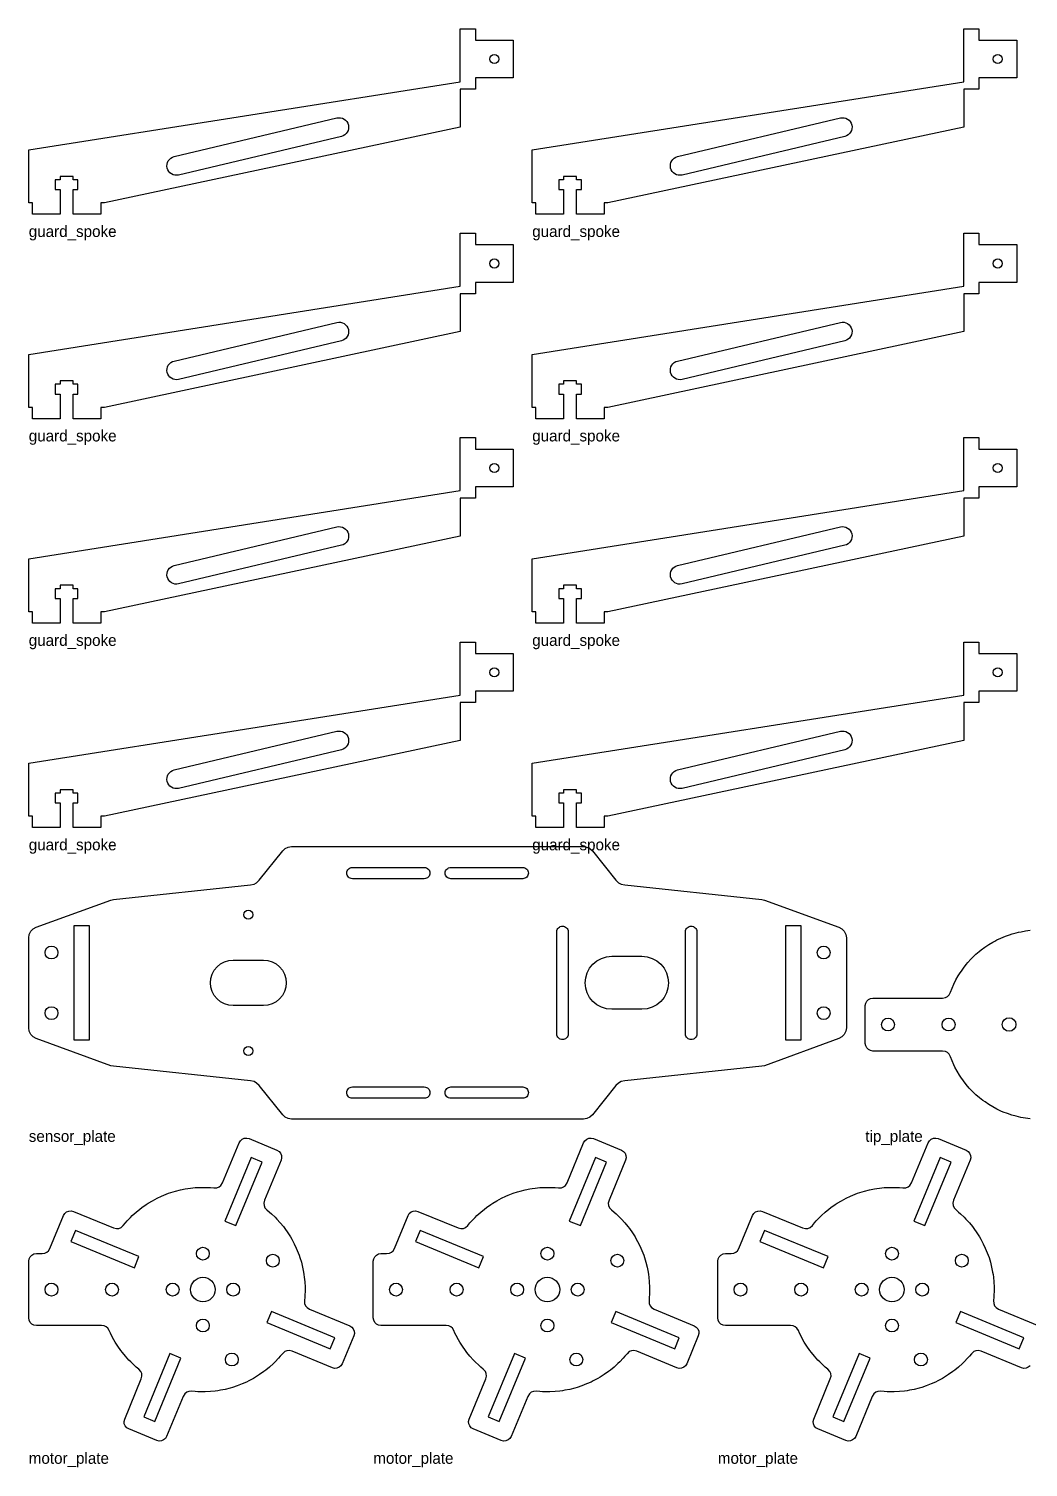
# Model space of a CAD drawing. Header units: millimetres. Extents: x 0 to 572, y -7 to 373.
# Drawn here: x 0 to 264, y -6.9 to 373 of the extents above; entities that cross this region are included whole.
import ezdxf

# ---------------------------------------------------------------- set-up
doc = ezdxf.new("R2010")
doc.units = ezdxf.units.MM
for name, color, linetype in [('CUT_INNER', 5, 'Continuous'), ('CUT_OUTER', 1, 'Continuous'), ('NOTES', 7, 'Continuous')]:
    doc.layers.add(name, color=color, linetype=linetype)

msp = doc.modelspace()

# ---------------------------------------------------------------- linework, layer by layer
at = {"layer": 'CUT_INNER'}
for points in [[(81.42, 349.47), (81.91, 349.53), (82.4, 349.5), (82.87, 349.38), (83.31, 349.16), (83.7, 348.87), (84.03, 348.5), (84.27, 348.08), (84.43, 347.61), (84.5, 347.13), (84.47, 346.64), (84.34, 346.16), (84.13, 345.72), (83.83, 345.33), (83.46, 345.01), (83.04, 344.76), (82.58, 344.6), (39.58, 334.4), (39.09, 334.34), (38.6, 334.37), (38.13, 334.49), (37.69, 334.71), (37.3, 335), (36.97, 335.37), (36.73, 335.8), (36.57, 336.26), (36.5, 336.74), (36.53, 337.23), (36.66, 337.71), (36.87, 338.15), (37.17, 338.54), (37.54, 338.86), (37.96, 339.11), (38.42, 339.27)], [(214.42, 349.47), (214.91, 349.53), (215.4, 349.5), (215.87, 349.38), (216.31, 349.16), (216.7, 348.87), (217.03, 348.5), (217.27, 348.08), (217.43, 347.61), (217.5, 347.13), (217.47, 346.64), (217.34, 346.16), (217.13, 345.72), (216.83, 345.33), (216.46, 345.01), (216.04, 344.76), (215.58, 344.6), (172.58, 334.4), (172.09, 334.34), (171.6, 334.37), (171.13, 334.49), (170.69, 334.71), (170.3, 335), (169.97, 335.37), (169.73, 335.8), (169.57, 336.26), (169.5, 336.74), (169.53, 337.23), (169.66, 337.71), (169.87, 338.15), (170.17, 338.54), (170.54, 338.86), (170.96, 339.11), (171.42, 339.27)], [(81.42, 295.47), (81.91, 295.53), (82.4, 295.5), (82.87, 295.38), (83.31, 295.16), (83.7, 294.87), (84.03, 294.5), (84.27, 294.08), (84.43, 293.61), (84.5, 293.13), (84.47, 292.64), (84.34, 292.16), (84.13, 291.72), (83.83, 291.33), (83.46, 291.01), (83.04, 290.76), (82.58, 290.6), (39.58, 280.4), (39.09, 280.34), (38.6, 280.37), (38.13, 280.49), (37.69, 280.71), (37.3, 281), (36.97, 281.37), (36.73, 281.8), (36.57, 282.26), (36.5, 282.74), (36.53, 283.23), (36.66, 283.71), (36.87, 284.15), (37.17, 284.54), (37.54, 284.86), (37.96, 285.11), (38.42, 285.27)], [(214.42, 295.47), (214.91, 295.53), (215.4, 295.5), (215.87, 295.38), (216.31, 295.16), (216.7, 294.87), (217.03, 294.5), (217.27, 294.08), (217.43, 293.61), (217.5, 293.13), (217.47, 292.64), (217.34, 292.16), (217.13, 291.72), (216.83, 291.33), (216.46, 291.01), (216.04, 290.76), (215.58, 290.6), (172.58, 280.4), (172.09, 280.34), (171.6, 280.37), (171.13, 280.49), (170.69, 280.71), (170.3, 281), (169.97, 281.37), (169.73, 281.8), (169.57, 282.26), (169.5, 282.74), (169.53, 283.23), (169.66, 283.71), (169.87, 284.15), (170.17, 284.54), (170.54, 284.86), (170.96, 285.11), (171.42, 285.27)], [(81.42, 241.47), (81.91, 241.53), (82.4, 241.5), (82.87, 241.38), (83.31, 241.16), (83.7, 240.87), (84.03, 240.5), (84.27, 240.08), (84.43, 239.61), (84.5, 239.13), (84.47, 238.64), (84.34, 238.16), (84.13, 237.72), (83.83, 237.33), (83.46, 237.01), (83.04, 236.76), (82.58, 236.6), (39.58, 226.4), (39.09, 226.34), (38.6, 226.37), (38.13, 226.49), (37.69, 226.71), (37.3, 227), (36.97, 227.37), (36.73, 227.8), (36.57, 228.26), (36.5, 228.74), (36.53, 229.23), (36.66, 229.71), (36.87, 230.15), (37.17, 230.54), (37.54, 230.86), (37.96, 231.11), (38.42, 231.27)], [(214.42, 241.47), (214.91, 241.53), (215.4, 241.5), (215.87, 241.38), (216.31, 241.16), (216.7, 240.87), (217.03, 240.5), (217.27, 240.08), (217.43, 239.61), (217.5, 239.13), (217.47, 238.64), (217.34, 238.16), (217.13, 237.72), (216.83, 237.33), (216.46, 237.01), (216.04, 236.76), (215.58, 236.6), (172.58, 226.4), (172.09, 226.34), (171.6, 226.37), (171.13, 226.49), (170.69, 226.71), (170.3, 227), (169.97, 227.37), (169.73, 227.8), (169.57, 228.26), (169.5, 228.74), (169.53, 229.23), (169.66, 229.71), (169.87, 230.15), (170.17, 230.54), (170.54, 230.86), (170.96, 231.11), (171.42, 231.27)], [(81.42, 187.47), (81.91, 187.53), (82.4, 187.5), (82.87, 187.38), (83.31, 187.16), (83.7, 186.87), (84.03, 186.5), (84.27, 186.08), (84.43, 185.61), (84.5, 185.13), (84.47, 184.64), (84.34, 184.16), (84.13, 183.72), (83.83, 183.33), (83.46, 183.01), (83.04, 182.76), (82.58, 182.6), (39.58, 172.4), (39.09, 172.34), (38.6, 172.37), (38.13, 172.49), (37.69, 172.71), (37.3, 173), (36.97, 173.37), (36.73, 173.8), (36.57, 174.26), (36.5, 174.74), (36.53, 175.23), (36.66, 175.71), (36.87, 176.15), (37.17, 176.54), (37.54, 176.86), (37.96, 177.11), (38.42, 177.27)], [(214.42, 187.47), (214.91, 187.53), (215.4, 187.5), (215.87, 187.38), (216.31, 187.16), (216.7, 186.87), (217.03, 186.5), (217.27, 186.08), (217.43, 185.61), (217.5, 185.13), (217.47, 184.64), (217.34, 184.16), (217.13, 183.72), (216.83, 183.33), (216.46, 183.01), (216.04, 182.76), (215.58, 182.6), (172.58, 172.4), (172.09, 172.34), (171.6, 172.37), (171.13, 172.49), (170.69, 172.71), (170.3, 173), (169.97, 173.37), (169.73, 173.8), (169.57, 174.26), (169.5, 174.74), (169.53, 175.23), (169.66, 175.71), (169.87, 176.15), (170.17, 176.54), (170.54, 176.86), (170.96, 177.11), (171.42, 177.27)], [(104.5, 151.54), (104.79, 151.51), (105.07, 151.42), (105.33, 151.28), (105.56, 151.1), (105.75, 150.87), (105.89, 150.61), (105.97, 150.33), (106, 150.04), (105.97, 149.74), (105.89, 149.46), (105.75, 149.2), (105.56, 148.97), (105.33, 148.79), (105.07, 148.65), (104.79, 148.56), (104.5, 148.54), (85.5, 148.54), (85.21, 148.56), (84.93, 148.65), (84.67, 148.79), (84.44, 148.97), (84.25, 149.2), (84.11, 149.46), (84.03, 149.74), (84, 150.04), (84.03, 150.33), (84.11, 150.61), (84.25, 150.87), (84.44, 151.1), (84.67, 151.28), (84.93, 151.42), (85.21, 151.51), (85.5, 151.54)], [(130.5, 151.54), (130.79, 151.51), (131.07, 151.42), (131.33, 151.28), (131.56, 151.1), (131.75, 150.87), (131.89, 150.61), (131.97, 150.33), (132, 150.04), (131.97, 149.74), (131.89, 149.46), (131.75, 149.2), (131.56, 148.97), (131.33, 148.79), (131.07, 148.65), (130.79, 148.56), (130.5, 148.54), (111.5, 148.54), (111.21, 148.56), (110.93, 148.65), (110.67, 148.79), (110.44, 148.97), (110.25, 149.2), (110.11, 149.46), (110.03, 149.74), (110, 150.04), (110.03, 150.33), (110.11, 150.61), (110.25, 150.87), (110.44, 151.1), (110.67, 151.28), (110.93, 151.42), (111.21, 151.51), (111.5, 151.54)], [(16.08, 105.96), (16.08, 136.11), (11.92, 136.11), (11.92, 105.96)], [(139.5, 134.54), (139.53, 134.83), (139.61, 135.11), (139.75, 135.37), (139.94, 135.6), (140.17, 135.78), (140.43, 135.92), (140.71, 136.01), (141, 136.04), (141.29, 136.01), (141.57, 135.92), (141.83, 135.78), (142.06, 135.6), (142.25, 135.37), (142.39, 135.11), (142.47, 134.83), (142.5, 134.54), (142.5, 107.54), (142.47, 107.24), (142.39, 106.96), (142.25, 106.7), (142.06, 106.47), (141.83, 106.29), (141.57, 106.15), (141.29, 106.06), (141, 106.04), (140.71, 106.06), (140.43, 106.15), (140.17, 106.29), (139.94, 106.47), (139.75, 106.7), (139.61, 106.96), (139.53, 107.24), (139.5, 107.54)], [(173.5, 134.54), (173.53, 134.83), (173.61, 135.11), (173.75, 135.37), (173.94, 135.6), (174.17, 135.78), (174.43, 135.92), (174.71, 136.01), (175, 136.04), (175.29, 136.01), (175.57, 135.92), (175.83, 135.78), (176.06, 135.6), (176.25, 135.37), (176.39, 135.11), (176.47, 134.83), (176.5, 134.54), (176.5, 107.54), (176.47, 107.24), (176.39, 106.96), (176.25, 106.7), (176.06, 106.47), (175.83, 106.29), (175.57, 106.15), (175.29, 106.06), (175, 106.04), (174.71, 106.06), (174.43, 106.15), (174.17, 106.29), (173.94, 106.47), (173.75, 106.7), (173.61, 106.96), (173.53, 107.24), (173.5, 107.54)], [(204.07, 105.96), (204.07, 136.11), (199.93, 136.11), (199.93, 105.96)], [(62, 127.04), (63.17, 126.92), (64.3, 126.58), (65.33, 126.02), (66.24, 125.28), (66.99, 124.37), (67.54, 123.33), (67.88, 122.21), (68, 121.04), (67.88, 119.87), (67.54, 118.74), (66.99, 117.7), (66.24, 116.79), (65.33, 116.05), (64.3, 115.49), (63.17, 115.15), (62, 115.04), (54, 115.04), (52.83, 115.15), (51.7, 115.49), (50.67, 116.05), (49.76, 116.79), (49.01, 117.7), (48.46, 118.74), (48.12, 119.87), (48, 121.04), (48.12, 122.21), (48.46, 123.33), (49.01, 124.37), (49.76, 125.28), (50.67, 126.02), (51.7, 126.58), (52.83, 126.92), (54, 127.04)], [(162, 128.04), (163.37, 127.9), (164.68, 127.5), (165.89, 126.86), (166.95, 125.99), (167.82, 124.92), (168.47, 123.71), (168.87, 122.4), (169, 121.04), (168.87, 119.67), (168.47, 118.36), (167.82, 117.15), (166.95, 116.09), (165.89, 115.22), (164.68, 114.57), (163.37, 114.17), (162, 114.04), (154, 114.04), (152.63, 114.17), (151.32, 114.57), (150.11, 115.22), (149.05, 116.09), (148.18, 117.15), (147.53, 118.36), (147.13, 119.67), (147, 121.04), (147.13, 122.4), (147.53, 123.71), (148.18, 124.92), (149.05, 125.99), (150.11, 126.86), (151.32, 127.5), (152.63, 127.9), (154, 128.04)], [(104.5, 93.54), (104.79, 93.51), (105.07, 93.42), (105.33, 93.28), (105.56, 93.1), (105.75, 92.87), (105.89, 92.61), (105.97, 92.33), (106, 92.04), (105.97, 91.74), (105.89, 91.46), (105.75, 91.2), (105.56, 90.97), (105.33, 90.79), (105.07, 90.65), (104.79, 90.56), (104.5, 90.54), (85.5, 90.54), (85.21, 90.56), (84.93, 90.65), (84.67, 90.79), (84.44, 90.97), (84.25, 91.2), (84.11, 91.46), (84.03, 91.74), (84, 92.04), (84.03, 92.33), (84.11, 92.61), (84.25, 92.87), (84.44, 93.1), (84.67, 93.28), (84.93, 93.42), (85.21, 93.51), (85.5, 93.54)], [(130.5, 93.54), (130.79, 93.51), (131.07, 93.42), (131.33, 93.28), (131.56, 93.1), (131.75, 92.87), (131.89, 92.61), (131.97, 92.33), (132, 92.04), (131.97, 91.74), (131.89, 91.46), (131.75, 91.2), (131.56, 90.97), (131.33, 90.79), (131.07, 90.65), (130.79, 90.56), (130.5, 90.54), (111.5, 90.54), (111.21, 90.56), (110.93, 90.65), (110.67, 90.79), (110.44, 90.97), (110.25, 91.2), (110.11, 91.46), (110.03, 91.74), (110, 92.04), (110.03, 92.33), (110.11, 92.61), (110.25, 92.87), (110.44, 93.1), (110.67, 93.28), (110.93, 93.42), (111.21, 93.51), (111.5, 93.54)], [(61.64, 73.67), (58.73, 74.87), (51.79, 58.1), (54.7, 56.9)], [(152.66, 73.67), (149.75, 74.87), (142.8, 58.1), (145.72, 56.9)], [(243.68, 73.67), (240.77, 74.87), (233.82, 58.1), (236.73, 56.9)], [(12.35, 55.66), (11.14, 52.75), (27.91, 45.8), (29.12, 48.72)], [(103.37, 55.66), (102.16, 52.75), (118.93, 45.8), (120.14, 48.72)], [(194.39, 55.66), (193.18, 52.75), (209.95, 45.8), (211.15, 48.72)], [(79.65, 24.37), (80.86, 27.28), (64.09, 34.23), (62.88, 31.32)], [(170.67, 24.37), (171.87, 27.28), (155.1, 34.23), (153.9, 31.32)], [(261.69, 24.37), (262.89, 27.28), (246.12, 34.23), (244.92, 31.32)], [(30.36, 6.37), (33.27, 5.16), (40.21, 21.93), (37.3, 23.14)], [(121.37, 6.37), (124.28, 5.16), (131.23, 21.93), (128.32, 23.14)], [(212.39, 6.37), (215.3, 5.16), (222.25, 21.93), (219.34, 23.14)]]:
    msp.add_lwpolyline(points, close=True, dxfattribs=at)
for centre, radius in [((123, 365.04), 1.2), ((256, 365.04), 1.2), ((123, 311.04), 1.2), ((256, 311.04), 1.2), ((123, 257.04), 1.2), ((256, 257.04), 1.2), ((123, 203.04), 1.2), ((256, 203.04), 1.2), ((58, 139.04), 1.2), ((6, 129.04), 1.7), ((210, 129.04), 1.7), ((6, 113.04), 1.7), ((210, 113.04), 1.7), ((227, 110.03), 1.7), ((243, 110.03), 1.7), ((259, 110.03), 1.8), ((58, 103.04), 1.2), ((46, 49.52), 1.7), ((137.02, 49.52), 1.7), ((228.04, 49.52), 1.7), ((64.48, 47.67), 1.7), ((155.5, 47.67), 1.7), ((246.51, 47.67), 1.7), ((46, 40.02), 3.25), ((137.02, 40.02), 3.25), ((228.04, 40.02), 3.25), ((6, 40.02), 1.7), ((22, 40.02), 1.7), ((38, 40.02), 1.7), ((54, 40.02), 1.7), ((97.02, 40.02), 1.7), ((113.02, 40.02), 1.7), ((129.02, 40.02), 1.7), ((145.02, 40.02), 1.7), ((188.04, 40.02), 1.7), ((204.04, 40.02), 1.7), ((220.04, 40.02), 1.7), ((236.04, 40.02), 1.7), ((46, 30.52), 1.7), ((137.02, 30.52), 1.7), ((228.04, 30.52), 1.7), ((53.65, 21.54), 1.7), ((144.67, 21.54), 1.7), ((235.69, 21.54), 1.7)]:
    msp.add_circle(centre, radius, dxfattribs=at)
at = {"layer": 'CUT_OUTER'}
for points in [[(11.7, 324.04), (11.7, 330.54), (13, 330.54), (13, 333.14), (11.7, 333.14), (11.7, 334.04), (8.3, 334.04), (8.3, 333.14), (7, 333.14), (7, 330.54), (8.3, 330.54), (8.3, 324.04), (1, 324.04), (1, 327.04), (0, 327.04), (0, 341.04), (114, 359.04), (114, 373.04), (118, 373.04), (118, 370.04), (128, 370.04), (128, 360.04), (118, 360.04), (118, 357.04), (114, 357.04), (114, 347.04), (20, 327.04), (19, 327.04), (19, 324.04)], [(144.7, 324.04), (144.7, 330.54), (146, 330.54), (146, 333.14), (144.7, 333.14), (144.7, 334.04), (141.3, 334.04), (141.3, 333.14), (140, 333.14), (140, 330.54), (141.3, 330.54), (141.3, 324.04), (134, 324.04), (134, 327.04), (133, 327.04), (133, 341.04), (247, 359.04), (247, 373.04), (251, 373.04), (251, 370.04), (261, 370.04), (261, 360.04), (251, 360.04), (251, 357.04), (247, 357.04), (247, 347.04), (153, 327.04), (152, 327.04), (152, 324.04)], [(11.7, 270.04), (11.7, 276.54), (13, 276.54), (13, 279.14), (11.7, 279.14), (11.7, 280.04), (8.3, 280.04), (8.3, 279.14), (7, 279.14), (7, 276.54), (8.3, 276.54), (8.3, 270.04), (1, 270.04), (1, 273.04), (0, 273.04), (0, 287.04), (114, 305.04), (114, 319.04), (118, 319.04), (118, 316.04), (128, 316.04), (128, 306.04), (118, 306.04), (118, 303.04), (114, 303.04), (114, 293.04), (20, 273.04), (19, 273.04), (19, 270.04)], [(144.7, 270.04), (144.7, 276.54), (146, 276.54), (146, 279.14), (144.7, 279.14), (144.7, 280.04), (141.3, 280.04), (141.3, 279.14), (140, 279.14), (140, 276.54), (141.3, 276.54), (141.3, 270.04), (134, 270.04), (134, 273.04), (133, 273.04), (133, 287.04), (247, 305.04), (247, 319.04), (251, 319.04), (251, 316.04), (261, 316.04), (261, 306.04), (251, 306.04), (251, 303.04), (247, 303.04), (247, 293.04), (153, 273.04), (152, 273.04), (152, 270.04)], [(11.7, 216.04), (11.7, 222.54), (13, 222.54), (13, 225.14), (11.7, 225.14), (11.7, 226.04), (8.3, 226.04), (8.3, 225.14), (7, 225.14), (7, 222.54), (8.3, 222.54), (8.3, 216.04), (1, 216.04), (1, 219.04), (0, 219.04), (0, 233.04), (114, 251.04), (114, 265.04), (118, 265.04), (118, 262.04), (128, 262.04), (128, 252.04), (118, 252.04), (118, 249.04), (114, 249.04), (114, 239.04), (20, 219.04), (19, 219.04), (19, 216.04)], [(144.7, 216.04), (144.7, 222.54), (146, 222.54), (146, 225.14), (144.7, 225.14), (144.7, 226.04), (141.3, 226.04), (141.3, 225.14), (140, 225.14), (140, 222.54), (141.3, 222.54), (141.3, 216.04), (134, 216.04), (134, 219.04), (133, 219.04), (133, 233.04), (247, 251.04), (247, 265.04), (251, 265.04), (251, 262.04), (261, 262.04), (261, 252.04), (251, 252.04), (251, 249.04), (247, 249.04), (247, 239.04), (153, 219.04), (152, 219.04), (152, 216.04)], [(11.7, 162.04), (11.7, 168.54), (13, 168.54), (13, 171.14), (11.7, 171.14), (11.7, 172.04), (8.3, 172.04), (8.3, 171.14), (7, 171.14), (7, 168.54), (8.3, 168.54), (8.3, 162.04), (1, 162.04), (1, 165.04), (0, 165.04), (0, 179.04), (114, 197.04), (114, 211.04), (118, 211.04), (118, 208.04), (128, 208.04), (128, 198.04), (118, 198.04), (118, 195.04), (114, 195.04), (114, 185.04), (20, 165.04), (19, 165.04), (19, 162.04)], [(144.7, 162.04), (144.7, 168.54), (146, 168.54), (146, 171.14), (144.7, 171.14), (144.7, 172.04), (141.3, 172.04), (141.3, 171.14), (140, 171.14), (140, 168.54), (141.3, 168.54), (141.3, 162.04), (134, 162.04), (134, 165.04), (133, 165.04), (133, 179.04), (247, 197.04), (247, 211.04), (251, 211.04), (251, 208.04), (261, 208.04), (261, 198.04), (251, 198.04), (251, 195.04), (247, 195.04), (247, 185.04), (153, 165.04), (152, 165.04), (152, 162.04)], [(0, 132.93), (0.14, 133.84), (0.54, 134.66), (1.17, 135.31), (1.97, 135.75), (21.65, 142.91), (22.37, 143.07), (58.55, 146.88), (59.51, 147.11), (60.19, 147.49), (60.9, 148.17), (67.1, 155.91), (67.75, 156.52), (68.56, 156.9), (69.44, 157.04), (146.56, 157.04), (147.44, 156.9), (148.25, 156.52), (148.9, 155.91), (155.09, 148.17), (155.8, 147.49), (156.49, 147.12), (157.44, 146.89), (193.63, 143.07), (194.35, 142.91), (214.03, 135.75), (214.83, 135.31), (215.46, 134.66), (215.86, 133.84), (216, 132.93), (216, 109.14), (215.86, 108.23), (215.46, 107.42), (214.83, 106.76), (214.03, 106.32), (194.35, 99.16), (193.63, 99), (157.45, 95.19), (156.49, 94.96), (155.81, 94.58), (155.1, 93.9), (148.9, 86.16), (148.25, 85.55), (147.44, 85.17), (146.56, 85.04), (69.44, 85.04), (68.56, 85.17), (67.75, 85.56), (67.1, 86.16), (60.91, 93.9), (60.2, 94.58), (59.51, 94.95), (58.56, 95.18), (22.37, 99), (21.65, 99.16), (1.97, 106.32), (1.17, 106.76), (0.54, 107.42), (0.14, 108.23), (0, 109.14)], [(2, 30.52), (1.38, 30.62), (0.82, 30.9), (0.38, 31.34), (0.1, 31.9), (0, 32.52), (0, 47.52), (0.1, 48.14), (0.38, 48.69), (0.82, 49.14), (1.38, 49.42), (2, 49.52), (3.53, 49.52), (4.25, 49.62), (4.78, 49.87), (5.21, 50.26), (5.58, 50.89), (9.19, 59.59), (9.52, 60.13), (9.99, 60.53), (10.57, 60.77), (11.19, 60.82), (11.8, 60.68), (22.4, 56.29), (23.17, 56.11), (23.8, 56.16), (24.38, 56.42), (24.97, 56.95), (25.54, 57.63), (26.01, 58.17), (26.89, 59.09), (27.36, 59.56), (28.38, 60.48), (29.37, 61.29), (29.9, 61.69), (31.02, 62.48), (31.58, 62.84), (32.67, 63.5), (33.88, 64.15), (35.04, 64.69), (35.64, 64.95), (36.93, 65.45), (38.14, 65.85), (38.78, 66.03), (40.11, 66.37), (41.36, 66.62), (42.01, 66.72), (42.72, 66.82), (43.99, 66.94), (45.36, 67.01), (46.64, 67.01), (47.3, 66.99), (48.01, 66.94), (48.89, 66.86), (49.69, 66.9), (50.28, 67.13), (50.77, 67.54), (51.18, 68.21), (55.57, 78.81), (55.9, 79.34), (56.38, 79.75), (56.95, 79.99), (57.58, 80.04), (58.19, 79.89), (65.58, 76.83), (66.11, 76.5), (66.52, 76.03), (66.76, 75.45), (66.81, 74.82), (66.66, 74.21), (62.27, 63.62), (62.09, 62.85), (62.15, 62.22), (62.4, 61.64), (62.93, 61.05), (63.62, 60.48), (64.15, 60.01), (65.07, 59.13), (65.54, 58.65), (66.46, 57.63), (67.27, 56.65), (67.67, 56.12), (68.46, 55), (69.15, 53.92), (69.48, 53.35), (70.13, 52.14), (70.67, 50.98), (70.94, 50.37), (71.43, 49.09), (71.64, 48.46), (72.02, 47.24), (72.35, 45.91), (72.6, 44.66), (72.7, 44), (72.8, 43.3), (72.92, 42.03), (72.99, 40.66), (72.99, 39.38), (72.97, 38.72), (72.92, 38.01), (72.84, 37.12), (72.88, 36.33), (73.11, 35.74), (73.52, 35.25), (74.2, 34.83), (84.79, 30.45), (85.32, 30.12), (85.73, 29.64), (85.97, 29.06), (86.02, 28.44), (85.87, 27.83), (82.81, 20.44), (82.48, 19.91), (82.01, 19.5), (81.43, 19.26), (80.81, 19.21), (80.2, 19.36), (69.6, 23.75), (68.83, 23.93), (68.2, 23.87), (67.62, 23.62), (67.03, 23.08), (66.46, 22.4), (65.99, 21.87), (65.11, 20.94), (64.64, 20.48), (63.62, 19.56), (62.63, 18.75), (62.1, 18.35), (60.98, 17.55), (59.9, 16.87), (59.33, 16.54), (58.12, 15.89), (57.52, 15.6), (56.36, 15.08), (55.07, 14.59), (53.86, 14.19), (53.22, 14), (51.89, 13.67), (50.64, 13.42), (49.99, 13.31), (49.28, 13.22), (48.01, 13.09), (46.64, 13.03), (45.36, 13.03), (44.7, 13.05), (43.99, 13.09), (43.11, 13.18), (42.31, 13.14), (41.72, 12.9), (41.23, 12.5), (40.82, 11.82), (36.43, 1.23), (36.1, 0.69), (35.62, 0.29), (35.05, 0.05), (34.42, 0), (33.81, 0.15), (26.42, 3.21), (25.89, 3.53), (25.48, 4.01), (25.24, 4.59), (25.19, 5.21), (25.34, 5.82), (29.73, 16.41), (29.91, 17.19), (29.85, 17.82), (29.6, 18.4), (29.07, 18.99), (28.38, 19.56), (27.85, 20.03), (26.93, 20.91), (26.46, 21.38), (25.54, 22.4), (24.73, 23.39), (24.33, 23.91), (23.54, 25.04), (22.83, 26.16), (22.5, 26.73), (21.89, 27.86), (21.58, 28.5), (21.28, 29.17), (20.9, 29.79), (20.47, 30.17), (19.95, 30.41), (19.23, 30.52)], [(93.02, 30.52), (92.4, 30.62), (91.84, 30.9), (91.4, 31.34), (91.12, 31.9), (91.02, 32.52), (91.02, 47.52), (91.12, 48.14), (91.4, 48.69), (91.84, 49.14), (92.4, 49.42), (93.02, 49.52), (94.55, 49.52), (95.27, 49.62), (95.8, 49.87), (96.23, 50.26), (96.6, 50.89), (100.21, 59.59), (100.53, 60.13), (101.01, 60.53), (101.59, 60.77), (102.21, 60.82), (102.82, 60.68), (113.41, 56.29), (114.19, 56.11), (114.82, 56.16), (115.4, 56.42), (115.99, 56.95), (116.56, 57.63), (117.03, 58.17), (117.91, 59.09), (118.38, 59.56), (119.4, 60.48), (120.39, 61.29), (120.91, 61.69), (122.04, 62.48), (122.59, 62.84), (123.69, 63.5), (124.9, 64.15), (126.05, 64.69), (126.66, 64.95), (127.94, 65.45), (129.16, 65.85), (129.79, 66.03), (131.13, 66.37), (132.38, 66.62), (133.03, 66.72), (133.74, 66.82), (135.01, 66.94), (136.38, 67.01), (137.66, 67.01), (138.32, 66.99), (139.03, 66.94), (139.91, 66.86), (140.71, 66.9), (141.3, 67.13), (141.78, 67.54), (142.2, 68.21), (146.59, 78.81), (146.92, 79.34), (147.39, 79.75), (147.97, 79.99), (148.6, 80.04), (149.2, 79.89), (156.59, 76.83), (157.13, 76.5), (157.53, 76.03), (157.77, 75.45), (157.82, 74.82), (157.68, 74.21), (153.29, 63.62), (153.11, 62.85), (153.16, 62.22), (153.42, 61.64), (153.95, 61.05), (154.63, 60.48), (155.17, 60.01), (156.09, 59.13), (156.56, 58.65), (157.48, 57.63), (158.29, 56.65), (158.69, 56.12), (159.48, 55), (160.16, 53.92), (160.5, 53.35), (161.15, 52.14), (161.69, 50.98), (161.95, 50.37), (162.45, 49.09), (162.66, 48.46), (163.03, 47.24), (163.37, 45.91), (163.62, 44.66), (163.72, 44), (163.82, 43.3), (163.94, 42.03), (164.01, 40.66), (164.01, 39.38), (163.99, 38.72), (163.94, 38.01), (163.86, 37.12), (163.9, 36.33), (164.13, 35.74), (164.54, 35.25), (165.21, 34.83), (175.81, 30.45), (176.34, 30.12), (176.75, 29.64), (176.99, 29.06), (177.04, 28.44), (176.89, 27.83), (173.83, 20.44), (173.5, 19.91), (173.03, 19.5), (172.45, 19.26), (171.82, 19.21), (171.21, 19.36), (160.62, 23.75), (159.85, 23.93), (159.22, 23.87), (158.64, 23.62), (158.05, 23.08), (157.48, 22.4), (157.01, 21.87), (156.13, 20.94), (155.65, 20.48), (154.63, 19.56), (153.65, 18.75), (153.12, 18.35), (152, 17.55), (150.92, 16.87), (150.35, 16.54), (149.14, 15.89), (148.54, 15.6), (147.37, 15.08), (146.09, 14.59), (144.88, 14.19), (144.24, 14), (142.91, 13.67), (141.66, 13.42), (141, 13.31), (140.3, 13.22), (139.03, 13.09), (137.66, 13.03), (136.38, 13.03), (135.72, 13.05), (135.01, 13.09), (134.12, 13.18), (133.33, 13.14), (132.74, 12.9), (132.25, 12.5), (131.83, 11.82), (127.45, 1.23), (127.12, 0.69), (126.64, 0.29), (126.06, 0.05), (125.44, 0), (124.83, 0.15), (117.44, 3.21), (116.91, 3.53), (116.5, 4.01), (116.26, 4.59), (116.21, 5.21), (116.36, 5.82), (120.75, 16.41), (120.93, 17.19), (120.87, 17.82), (120.62, 18.4), (120.08, 18.99), (119.4, 19.56), (118.87, 20.03), (117.94, 20.91), (117.48, 21.38), (116.56, 22.4), (115.75, 23.39), (115.35, 23.91), (114.55, 25.04), (113.85, 26.16), (113.51, 26.73), (112.91, 27.86), (112.6, 28.5), (112.29, 29.17), (111.92, 29.79), (111.49, 30.17), (110.97, 30.41), (110.25, 30.52)]]:
    msp.add_lwpolyline(points, close=True, dxfattribs=at)
for points in [[(264.53, 85.15), (263.31, 85.3), (262.1, 85.51), (260.9, 85.78), (259.72, 86.11), (258.55, 86.5), (257.46, 86.92), (256.85, 87.18), (255.74, 87.71), (254.7, 88.26), (253.65, 88.89), (252.63, 89.57), (252.09, 89.96), (251.16, 90.69), (250.23, 91.49), (249.74, 91.94), (248.91, 92.77), (248.46, 93.26), (247.66, 94.19), (246.91, 95.16), (246.23, 96.12), (245.87, 96.67), (245.24, 97.73), (244.68, 98.77), (244.39, 99.36), (243.91, 100.44), (243.49, 101.52), (243.13, 102.21), (242.69, 102.64), (242.15, 102.91), (241.39, 103.03), (223, 103.03), (222.38, 103.13), (221.82, 103.41), (221.38, 103.85), (221.1, 104.41), (221, 105.03), (221, 115.03), (221.1, 115.65), (221.38, 116.2), (221.82, 116.65), (222.38, 116.93), (223, 117.03), (241.39, 117.03), (242.15, 117.15), (242.69, 117.42), (243.13, 117.85), (243.49, 118.54), (243.91, 119.62), (244.39, 120.69), (244.96, 121.83), (245.54, 122.86), (245.89, 123.42), (246.55, 124.4), (246.91, 124.9), (247.69, 125.91), (248.09, 126.38), (248.88, 127.25), (249.78, 128.15), (250.23, 128.57), (251.12, 129.34), (251.64, 129.75), (252.58, 130.45), (253.65, 131.16), (254.66, 131.77), (255.19, 132.06), (255.78, 132.37), (256.85, 132.87), (258.03, 133.36), (259.13, 133.76), (259.77, 133.96), (260.9, 134.27), (261.5, 134.42), (262.15, 134.55), (263.31, 134.75), (264.53, 134.91)], [(264.52, 19.91), (264.04, 19.5), (263.47, 19.26), (262.84, 19.21), (262.23, 19.36), (251.64, 23.75), (250.86, 23.93), (250.23, 23.87), (249.65, 23.62), (249.06, 23.08), (248.5, 22.4), (248.02, 21.87), (247.14, 20.94), (246.67, 20.48), (245.65, 19.56), (244.67, 18.75), (244.14, 18.35), (243.02, 17.55), (241.94, 16.87), (241.37, 16.54), (240.15, 15.89), (239.56, 15.6), (238.39, 15.08), (237.11, 14.59), (235.9, 14.19), (235.26, 14), (233.93, 13.67), (232.68, 13.42), (232.02, 13.31), (231.32, 13.22), (230.05, 13.09), (228.67, 13.03), (227.4, 13.03), (226.74, 13.05), (226.02, 13.09), (225.14, 13.18), (224.35, 13.14), (223.76, 12.9), (223.27, 12.5), (222.85, 11.82), (218.46, 1.23), (218.14, 0.69), (217.66, 0.29), (217.08, 0.05), (216.46, 0), (215.85, 0.15), (208.46, 3.21), (207.93, 3.53), (207.52, 4.01), (207.28, 4.59), (207.23, 5.21), (207.38, 5.82), (211.76, 16.41), (211.95, 17.19), (211.89, 17.82), (211.64, 18.4), (211.1, 18.99), (210.42, 19.56), (209.89, 20.03), (208.96, 20.91), (208.5, 21.38), (207.58, 22.4), (206.77, 23.39), (206.36, 23.91), (205.57, 25.04), (204.86, 26.16), (204.53, 26.73), (203.93, 27.86), (203.62, 28.5), (203.31, 29.17), (202.93, 29.79), (202.5, 30.17), (201.98, 30.41), (201.27, 30.52), (184.04, 30.52), (183.42, 30.62), (182.86, 30.9), (182.42, 31.34), (182.13, 31.9), (182.04, 32.52), (182.04, 47.52), (182.13, 48.14), (182.42, 48.69), (182.86, 49.14), (183.42, 49.42), (184.04, 49.52), (185.57, 49.52), (186.29, 49.62), (186.81, 49.87), (187.24, 50.26), (187.62, 50.89), (191.23, 59.59), (191.55, 60.13), (192.03, 60.53), (192.61, 60.77), (193.23, 60.82), (193.84, 60.68), (204.43, 56.29), (205.21, 56.11), (205.84, 56.16), (206.42, 56.42), (207.01, 56.95), (207.58, 57.63), (208.05, 58.17), (208.93, 59.09), (209.4, 59.56), (210.42, 60.48), (211.41, 61.29), (211.93, 61.69), (213.06, 62.48), (213.61, 62.84), (214.71, 63.5), (215.92, 64.15), (217.07, 64.69), (217.68, 64.95), (218.96, 65.45), (220.17, 65.85), (220.81, 66.03), (222.14, 66.37), (223.4, 66.62), (224.05, 66.72), (224.75, 66.82), (226.02, 66.94), (227.4, 67.01), (228.67, 67.01), (229.34, 66.99), (230.05, 66.94), (230.93, 66.86), (231.73, 66.9), (232.32, 67.13), (232.8, 67.54), (233.22, 68.21), (237.61, 78.81), (237.94, 79.34), (238.41, 79.75), (238.99, 79.99), (239.61, 80.04), (240.22, 79.89), (247.61, 76.83), (248.15, 76.5), (248.55, 76.03), (248.79, 75.45), (248.84, 74.82), (248.69, 74.21), (244.31, 63.62), (244.12, 62.85), (244.18, 62.22), (244.44, 61.64), (244.97, 61.05), (245.65, 60.48), (246.19, 60.01), (247.11, 59.13), (247.57, 58.65), (248.5, 57.63), (249.31, 56.65), (249.71, 56.12), (250.5, 55), (251.18, 53.92), (251.52, 53.35), (252.16, 52.14), (252.71, 50.98), (252.97, 50.37), (253.47, 49.09), (253.68, 48.46), (254.05, 47.24), (254.38, 45.91), (254.63, 44.66), (254.74, 44), (254.84, 43.3), (254.96, 42.03), (255.03, 40.66), (255.03, 39.38), (255, 38.72), (254.96, 38.01), (254.88, 37.12), (254.92, 36.33), (255.15, 35.74), (255.55, 35.25), (256.23, 34.83), (266.82, 30.45)]]:
    msp.add_lwpolyline(points, dxfattribs=at)

# ---------------------------------------------------------------- texts
at = {"layer": 'NOTES'}
for s, p in [('guard_spoke', (0, 318.04)), ('guard_spoke', (133, 318.04)), ('guard_spoke', (0, 264.04)), ('guard_spoke', (133, 264.04)), ('guard_spoke', (0, 210.04)), ('guard_spoke', (133, 210.04)), ('guard_spoke', (0, 156.04)), ('guard_spoke', (133, 156.04)), ('sensor_plate', (0, 79.04)), ('tip_plate', (221, 79.04)), ('motor_plate', (0, -6)), ('motor_plate', (91.02, -6)), ('motor_plate', (182.04, -6))]:
    msp.add_text(s, height=3, dxfattribs=at).set_placement(p)

doc.saveas('drawing.dxf')
